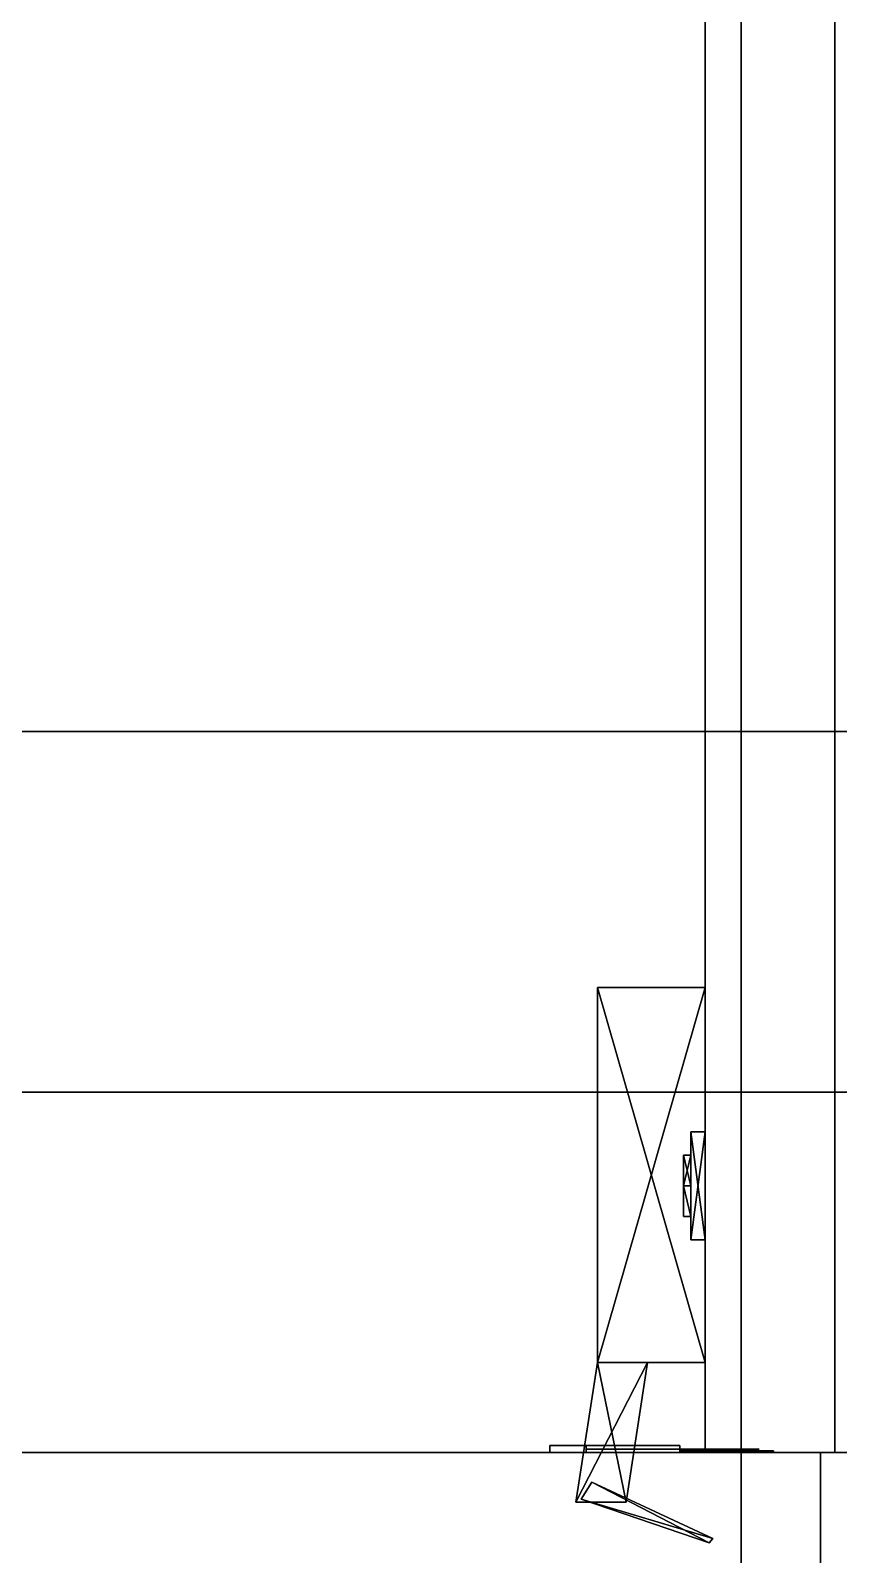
# Model space of a CAD drawing. Extents: x 0 to 5228, y -2725 to 0.
# Drawn here: x 3606 to 3718, y -514.1 to -302.8 of the extents above; entities that cross this region are included whole.
import ezdxf

# ---------------------------------------------------------------- set-up
doc = ezdxf.new("R2010")
doc.units = 0
for name, color, linetype in [('LAYER0', 7, 'CONTINUOUS'), ('LAYER1', 7, 'CONTINUOUS'), ('LAYER195', 45, 'CONTINUOUS'), ('LAYER237', 7, 'CONTINUOUS'), ('LAYER238', 7, 'CONTINUOUS'), ('LAYER241', 7, 'CONTINUOUS'), ('LAYER255', 28, 'CONTINUOUS'), ('LAYER256', 253, 'CONTINUOUS'), ('LAYER257', 28, 'CONTINUOUS'), ('LAYER258', 253, 'CONTINUOUS'), ('LAYER259', 45, 'CONTINUOUS'), ('LAYER303', 7, 'CONTINUOUS'), ('LAYER304', 7, 'CONTINUOUS'), ('LAYER307', 7, 'CONTINUOUS'), ('LAYER639', 45, 'CONTINUOUS'), ('LAYER640', 7, 'CONTINUOUS'), ('LAYER723', 16, 'CONTINUOUS'), ('LAYER753', 251, 'CONTINUOUS')]:
    doc.layers.add(name, color=color, linetype=linetype)

msp = doc.modelspace()

# ---------------------------------------------------------------- linework, layer by layer
at = {"layer": 'LAYER0', "invisible_edges": 1}
for points in [[(5227.5, 0), (0, -2725.14), (0, 0), (5227.5, 0)], [(5227.5, -2725.14, 5), (0, 0, 5), (0, -2725.14, 5), (5227.5, -2725.14, 5)], [(0, 0, 5), (5227.5, -2725.14, 5), (5227.5, 0, 5), (0, 0, 5)], [(0, -2725.14), (5227.5, 0), (5227.5, -2725.14), (0, -2725.14)]]:
    msp.add_3dface(points, dxfattribs=at)
at = {"layer": 'LAYER195', "invisible_edges": 1}
for points in [[(2372.5, -150, 1575), (4391.5, -500, 1575), (4391.5, -150, 1575), (2372.5, -150, 1575)], [(4391.5, -500, 1575), (2372.5, -150, 1575), (2372.5, -500, 1575), (4391.5, -500, 1575)], [(2372.5, -500, 1557), (4391.5, -150, 1557), (4391.5, -500, 1557), (2372.5, -500, 1557)], [(4391.5, -150, 1557), (2372.5, -500, 1557), (2372.5, -150, 1557), (4391.5, -150, 1557)], [(2372.5, -500, 1557), (4391.5, -500, 1575), (2372.5, -500, 1575), (2372.5, -500, 1557)], [(4391.5, -500, 1575), (2372.5, -500, 1557), (4391.5, -500, 1557), (4391.5, -500, 1575)]]:
    msp.add_3dface(points, dxfattribs=at)
at = {"layer": 'LAYER237', "invisible_edges": 1}
for points in [[(3063.5, -150, 1956), (3699.5, -500, 1956), (3699.5, -150, 1956), (3063.5, -150, 1956)], [(3699.5, -500, 1956), (3063.5, -150, 1956), (3063.5, -500, 1956), (3699.5, -500, 1956)], [(3063.5, -500, 1938), (3699.5, -150, 1938), (3699.5, -500, 1938), (3063.5, -500, 1938)], [(3699.5, -150, 1938), (3063.5, -500, 1938), (3063.5, -150, 1938), (3699.5, -150, 1938)], [(3699.5, -150, 1938), (3699.5, -500, 1956), (3699.5, -500, 1938), (3699.5, -150, 1938)], [(3699.5, -500, 1956), (3699.5, -150, 1938), (3699.5, -150, 1956), (3699.5, -500, 1956)], [(3063.5, -500, 1938), (3699.5, -500, 1956), (3063.5, -500, 1956), (3063.5, -500, 1938)], [(3699.5, -500, 1956), (3063.5, -500, 1938), (3699.5, -500, 1938), (3699.5, -500, 1956)]]:
    msp.add_3dface(points, dxfattribs=at)
at = {"layer": 'LAYER238', "invisible_edges": 1}
for points in [[(3699.5, -150, 1576), (3063.5, -500, 1576), (3063.5, -150, 1576), (3699.5, -150, 1576)], [(3063.5, -500, 1576), (3699.5, -150, 1576), (3699.5, -500, 1576), (3063.5, -500, 1576)], [(3699.5, -500, 1594), (3063.5, -150, 1594), (3063.5, -500, 1594), (3699.5, -500, 1594)], [(3063.5, -150, 1594), (3699.5, -500, 1594), (3699.5, -150, 1594), (3063.5, -150, 1594)], [(3699.5, -150, 1576), (3699.5, -500, 1594), (3699.5, -500, 1576), (3699.5, -150, 1576)], [(3699.5, -500, 1594), (3699.5, -150, 1576), (3699.5, -150, 1594), (3699.5, -500, 1594)], [(3699.5, -500, 1594), (3063.5, -500, 1576), (3699.5, -500, 1576), (3699.5, -500, 1594)], [(3063.5, -500, 1576), (3699.5, -500, 1594), (3063.5, -500, 1594), (3063.5, -500, 1576)]]:
    msp.add_3dface(points, dxfattribs=at)
at = {"layer": 'LAYER241', "invisible_edges": 1}
for points in [[(3699.5, -150, 1575), (3699.5, -500, 1957), (3699.5, -150, 1957), (3699.5, -150, 1575)], [(3699.5, -500, 1957), (3699.5, -150, 1575), (3699.5, -500, 1575), (3699.5, -500, 1957)], [(3699.5, -150, 1575), (3717.5, -500, 1575), (3699.5, -500, 1575), (3699.5, -150, 1575)], [(3717.5, -500, 1575), (3699.5, -150, 1575), (3717.5, -150, 1575), (3717.5, -500, 1575)], [(3717.5, -150, 1957), (3699.5, -500, 1957), (3717.5, -500, 1957), (3717.5, -150, 1957)], [(3699.5, -500, 1957), (3717.5, -150, 1957), (3699.5, -150, 1957), (3699.5, -500, 1957)], [(3717.5, -500, 1575), (3717.5, -150, 1957), (3717.5, -500, 1957), (3717.5, -500, 1575)], [(3717.5, -150, 1957), (3717.5, -500, 1575), (3717.5, -150, 1575), (3717.5, -150, 1957)], [(3717.5, -500, 1575), (3699.5, -500, 1957), (3699.5, -500, 1575), (3717.5, -500, 1575)], [(3699.5, -500, 1957), (3717.5, -500, 1575), (3717.5, -500, 1957), (3699.5, -500, 1957)]]:
    msp.add_3dface(points, dxfattribs=at)
at = {"layer": 'LAYER255'}
for points in [[(3678, -499, 1699), (3678, -500, 1699), (3678, -499, 1699)], [(3678, -499, 1657), (3696, -499, 1657), (3696, -499, 1657), (3678, -499, 1657)], [(3678, -499, 1699), (3696, -499, 1699), (3696, -499, 1699), (3678, -499, 1699)], [(3696, -499, 1657), (3696, -500, 1657), (3678, -500, 1657), (3678, -499, 1657)], [(3678, -500, 1657), (3678, -500, 1699), (3678, -499, 1699), (3678, -499, 1657)], [(3696, -499, 1699), (3696, -500, 1699), (3678, -500, 1699), (3678, -499, 1699)], [(3678, -500, 1657), (3696, -500, 1657), (3696, -500, 1699), (3678, -500, 1699)], [(3683, -499, 1669), (3683, -500, 1669), (3683, -500, 1687), (3683, -499, 1687)], [(3683, -499, 1669), (3683, -500, 1669), (3696, -500, 1669), (3696, -499, 1669)], [(3683, -499, 1687), (3683, -500, 1687), (3696, -500, 1687), (3696, -499, 1687)], [(3683, -500, 1669), (3683, -500, 1687), (3683, -500, 1669)], [(3696, -499, 1669), (3696, -500, 1669), (3696, -500, 1657), (3696, -499, 1657)], [(3696, -499, 1687), (3696, -500, 1687), (3696, -500, 1699), (3696, -499, 1699)], [(3696, -500, 1669), (3696, -500, 1657), (3696, -500, 1669)], [(3696, -500, 1687), (3696, -500, 1699), (3696, -500, 1687)]]:
    msp.add_3dface(points, dxfattribs=at)
for points, invisible_edges in [([(3678, -499, 1699), (3678, -499, 1657), (3683, -499, 1669), (3683, -499, 1687)], 10), ([(3678, -499, 1657), (3683, -499, 1669), (3696, -499, 1669), (3696, -499, 1657)], 1), ([(3678, -499, 1699), (3683, -499, 1687), (3696, -499, 1687), (3696, -499, 1699)], 1), ([(3696, -499.5, 1687), (3696, -499.5, 1669), (3683, -499.5, 1669), (3683, -499.5, 1687)], 1), ([(3700.209, -499.5, 1683.317), (3700, -499.5, 1672.5), (3696, -499.5, 1669), (3696, -499.5, 1687)], 5), ([(3696, -499.75, 1665), (3700.975, -499.75, 1665.99), (3700, -499.75, 1672.5), (3696, -499.75, 1669)], 2), ([(3700.975, -499.75, 1690.01), (3696, -499.75, 1691), (3696, -499.75, 1687), (3700, -499.75, 1683.5)], 8), ([(3707, -499.5, 1683.5), (3707, -499.5, 1672.5), (3700, -499.5, 1672.5), (3700.209, -499.5, 1683.317)], 4), ([(3700.975, -499.75, 1665.99), (3705.192, -499.75, 1668.808), (3703.5, -499.75, 1672.5), (3700, -499.75, 1672.5)], 10), ([(3705.192, -499.75, 1687.192), (3700.975, -499.75, 1690.01), (3700, -499.75, 1683.5), (3703.5, -499.75, 1683.5)], 10), ([(3705.192, -499.75, 1668.808), (3708.01, -499.75, 1673.025), (3707, -499.75, 1672.5), (3703.5, -499.75, 1672.5)], 10), ([(3708.01, -499.75, 1682.975), (3705.192, -499.75, 1687.192), (3703.5, -499.75, 1683.5), (3707, -499.75, 1683.5)], 10), ([(3708.01, -499.75, 1673.025), (3709, -499.75, 1678), (3707, -499.75, 1678), (3707, -499.75, 1672.5)], 10), ([(3709, -499.75, 1678), (3708.01, -499.75, 1682.975), (3707, -499.75, 1683.5), (3707, -499.75, 1678)], 10)]:
    msp.add_3dface(points, dxfattribs=dict(at, invisible_edges=invisible_edges))
at = {"layer": 'LAYER256'}
for points in [[(3699.5, -487.5, 1671.217), (3684.579, -487.5, 1671.217), (3699.5, -435.5, 1671.217), (3699.5, -487.5, 1671.217)], [(3699.5, -435.5, 1671.217), (3684.579, -487.5, 1671.217), (3684.579, -435.5, 1671.217), (3699.5, -435.5, 1671.217)], [(3699.5, -435.5, 1671.217), (3684.579, -435.5, 1671.217), (3699.5, -435.5, 1684.783), (3699.5, -435.5, 1671.217)], [(3699.5, -435.5, 1684.783), (3684.579, -435.5, 1671.217), (3684.579, -435.5, 1684.783), (3699.5, -435.5, 1684.783)], [(3699.5, -435.5, 1684.783), (3684.579, -435.5, 1684.783), (3699.5, -487.5, 1684.783), (3699.5, -435.5, 1684.783)], [(3699.5, -487.5, 1684.783), (3684.579, -435.5, 1684.783), (3684.579, -487.5, 1684.783), (3699.5, -487.5, 1684.783)], [(3684.579, -487.5, 1671.217), (3684.579, -487.5, 1684.783), (3684.579, -435.5, 1671.217), (3684.579, -487.5, 1671.217)], [(3684.579, -435.5, 1671.217), (3684.579, -487.5, 1684.783), (3684.579, -435.5, 1684.783), (3684.579, -435.5, 1671.217)], [(3697.51, -470.5, 1704), (3699.5, -470.5, 1704), (3699.5, -455.5, 1704), (3697.51, -470.5, 1704)], [(3697.51, -470.5, 1704), (3699.5, -455.5, 1704), (3697.51, -455.5, 1704), (3697.51, -470.5, 1704)], [(3697.51, -455.5, 1704), (3699.5, -455.5, 1704), (3699.5, -455.5, 1652), (3697.51, -455.5, 1704)], [(3697.51, -455.5, 1704), (3699.5, -455.5, 1652), (3697.51, -455.5, 1652), (3697.51, -455.5, 1704)], [(3697.51, -455.5, 1652), (3699.5, -455.5, 1652), (3699.5, -470.5, 1652), (3697.51, -455.5, 1652)], [(3697.51, -455.5, 1652), (3699.5, -470.5, 1652), (3697.51, -470.5, 1652), (3697.51, -455.5, 1652)], [(3697.51, -470.5, 1652), (3697.51, -470.5, 1704), (3697.51, -455.5, 1704), (3697.51, -470.5, 1652)], [(3697.51, -470.5, 1652), (3697.51, -455.5, 1704), (3697.51, -455.5, 1652), (3697.51, -470.5, 1652)], [(3696.516, -463, 1691.291), (3696.516, -458.7573, 1696.087), (3697.51, -463, 1691.291), (3696.516, -463, 1691.291)], [(3697.51, -463, 1691.291), (3696.516, -458.7573, 1696.087), (3697.51, -458.7573, 1696.087), (3697.51, -463, 1691.291)], [(3696.516, -458.7573, 1696.087), (3696.516, -463, 1700.883), (3697.51, -458.7573, 1696.087), (3696.516, -458.7573, 1696.087)], [(3697.51, -458.7573, 1696.087), (3696.516, -463, 1700.883), (3697.51, -463, 1700.883), (3697.51, -458.7573, 1696.087)], [(3696.516, -463, 1700.883), (3696.516, -458.7573, 1696.087), (3696.516, -467.2427, 1696.087), (3696.516, -463, 1700.883)], [(3696.516, -467.2427, 1696.087), (3696.516, -458.7573, 1696.087), (3696.516, -463, 1691.291), (3696.516, -467.2427, 1696.087)], [(3696.516, -463, 1655.117), (3696.516, -458.7573, 1659.913), (3697.51, -463, 1655.117), (3696.516, -463, 1655.117)], [(3697.51, -463, 1655.117), (3696.516, -458.7573, 1659.913), (3697.51, -458.7573, 1659.913), (3697.51, -463, 1655.117)], [(3696.516, -458.7573, 1659.913), (3696.516, -463, 1664.709), (3697.51, -458.7573, 1659.913), (3696.516, -458.7573, 1659.913)], [(3697.51, -458.7573, 1659.913), (3696.516, -463, 1664.709), (3697.51, -463, 1664.709), (3697.51, -458.7573, 1659.913)], [(3696.516, -463, 1664.709), (3696.516, -458.7573, 1659.913), (3696.516, -467.2427, 1659.913), (3696.516, -463, 1664.709)], [(3696.516, -467.2427, 1659.913), (3696.516, -458.7573, 1659.913), (3696.516, -463, 1655.117), (3696.516, -467.2427, 1659.913)], [(3697.51, -463, 1700.883), (3697.51, -458.7573, 1696.087), (3697.51, -463, 1691.291), (3697.51, -463, 1700.883)], [(3697.51, -463, 1664.709), (3697.51, -458.7573, 1659.913), (3697.51, -463, 1655.117), (3697.51, -463, 1664.709)], [(3696.516, -467.2427, 1696.087), (3696.516, -463, 1691.291), (3697.51, -467.2427, 1696.087), (3696.516, -467.2427, 1696.087)], [(3697.51, -467.2427, 1696.087), (3696.516, -463, 1691.291), (3697.51, -463, 1691.291), (3697.51, -467.2427, 1696.087)], [(3697.51, -463, 1700.883), (3696.516, -463, 1700.883), (3697.51, -467.2427, 1696.087), (3697.51, -463, 1700.883)], [(3697.51, -467.2427, 1696.087), (3696.516, -463, 1700.883), (3696.516, -467.2427, 1696.087), (3697.51, -467.2427, 1696.087)], [(3696.516, -467.2427, 1659.913), (3696.516, -463, 1655.117), (3697.51, -467.2427, 1659.913), (3696.516, -467.2427, 1659.913)], [(3697.51, -467.2427, 1659.913), (3696.516, -463, 1655.117), (3697.51, -463, 1655.117), (3697.51, -467.2427, 1659.913)], [(3697.51, -463, 1664.709), (3696.516, -463, 1664.709), (3697.51, -467.2427, 1659.913), (3697.51, -463, 1664.709)], [(3697.51, -467.2427, 1659.913), (3696.516, -463, 1664.709), (3696.516, -467.2427, 1659.913), (3697.51, -467.2427, 1659.913)], [(3697.51, -463, 1700.883), (3697.51, -463, 1691.291), (3697.51, -467.2427, 1696.087), (3697.51, -463, 1700.883)], [(3697.51, -463, 1664.709), (3697.51, -463, 1655.117), (3697.51, -467.2427, 1659.913), (3697.51, -463, 1664.709)], [(3699.5, -470.5, 1652), (3699.5, -470.5, 1704), (3697.51, -470.5, 1704), (3699.5, -470.5, 1652)], [(3699.5, -470.5, 1652), (3697.51, -470.5, 1704), (3697.51, -470.5, 1652), (3699.5, -470.5, 1652)], [(3688.558, -506.8652, 1671.217), (3681.594, -506.8652, 1671.217), (3691.542, -487.5, 1671.217), (3688.558, -506.8652, 1671.217)], [(3691.542, -487.5, 1671.217), (3681.594, -506.8652, 1671.217), (3684.579, -487.5, 1671.217), (3691.542, -487.5, 1671.217)], [(3688.558, -506.8652, 1684.783), (3684.579, -487.5, 1684.783), (3681.594, -506.8652, 1684.783), (3688.558, -506.8652, 1684.783)], [(3681.594, -506.8652, 1671.217), (3681.594, -506.8652, 1684.783), (3684.579, -487.5, 1671.217), (3681.594, -506.8652, 1671.217)], [(3684.579, -487.5, 1671.217), (3681.594, -506.8652, 1684.783), (3684.579, -487.5, 1684.783), (3684.579, -487.5, 1671.217)], [(3691.542, -487.5, 1684.783), (3684.579, -487.5, 1684.783), (3688.558, -506.8652, 1684.783), (3691.542, -487.5, 1684.783)], [(3683.808, -504.0752, 1672.348), (3700.091, -512.5, 1672.348), (3682.318, -506.4556, 1672.348), (3683.808, -504.0752, 1672.348)], [(3683.808, -504.0752, 1683.652), (3682.318, -506.4556, 1683.652), (3700.582, -511.9229, 1683.652), (3683.808, -504.0752, 1683.652)], [(3700.582, -511.9229, 1672.348), (3700.091, -512.5, 1672.348), (3683.808, -504.0752, 1672.348), (3700.582, -511.9229, 1672.348)], [(3700.582, -511.9229, 1683.652), (3682.318, -506.4556, 1683.652), (3700.091, -512.5, 1683.652), (3700.582, -511.9229, 1683.652)], [(3700.091, -512.5, 1672.348), (3700.091, -512.5, 1683.652), (3682.318, -506.4556, 1672.348), (3700.091, -512.5, 1672.348)], [(3682.318, -506.4556, 1672.348), (3700.091, -512.5, 1683.652), (3682.318, -506.4556, 1683.652), (3682.318, -506.4556, 1672.348)]]:
    msp.add_3dface(points, dxfattribs=at)
at = {"layer": 'LAYER257'}
for points in [[(3678, -499, 1875), (3678, -500, 1875), (3678, -499, 1875)], [(3678, -499, 1833), (3696, -499, 1833), (3696, -499, 1833), (3678, -499, 1833)], [(3678, -499, 1875), (3696, -499, 1875), (3696, -499, 1875), (3678, -499, 1875)], [(3696, -499, 1833), (3696, -500, 1833), (3678, -500, 1833), (3678, -499, 1833)], [(3678, -500, 1833), (3678, -500, 1875), (3678, -499, 1875), (3678, -499, 1833)], [(3696, -499, 1875), (3696, -500, 1875), (3678, -500, 1875), (3678, -499, 1875)], [(3678, -500, 1833), (3696, -500, 1833), (3696, -500, 1875), (3678, -500, 1875)], [(3683, -499, 1845), (3683, -500, 1845), (3683, -500, 1863), (3683, -499, 1863)], [(3683, -499, 1845), (3683, -500, 1845), (3696, -500, 1845), (3696, -499, 1845)], [(3683, -499, 1863), (3683, -500, 1863), (3696, -500, 1863), (3696, -499, 1863)], [(3683, -500, 1845), (3683, -500, 1863), (3683, -500, 1845)], [(3696, -499, 1845), (3696, -500, 1845), (3696, -500, 1833), (3696, -499, 1833)], [(3696, -499, 1863), (3696, -500, 1863), (3696, -500, 1875), (3696, -499, 1875)], [(3696, -500, 1845), (3696, -500, 1833), (3696, -500, 1845)], [(3696, -500, 1863), (3696, -500, 1875), (3696, -500, 1863)]]:
    msp.add_3dface(points, dxfattribs=at)
for points, invisible_edges in [([(3678, -499, 1875), (3678, -499, 1833), (3683, -499, 1845), (3683, -499, 1863)], 10), ([(3678, -499, 1833), (3683, -499, 1845), (3696, -499, 1845), (3696, -499, 1833)], 1), ([(3678, -499, 1875), (3683, -499, 1863), (3696, -499, 1863), (3696, -499, 1875)], 1), ([(3696, -499.5, 1863), (3696, -499.5, 1845), (3683, -499.5, 1845), (3683, -499.5, 1863)], 1), ([(3700.209, -499.5, 1859.317), (3700, -499.5, 1848.5), (3696, -499.5, 1845), (3696, -499.5, 1863)], 5), ([(3696, -499.75, 1841), (3700.975, -499.75, 1841.99), (3700, -499.75, 1848.5), (3696, -499.75, 1845)], 2), ([(3700.975, -499.75, 1866.01), (3696, -499.75, 1867), (3696, -499.75, 1863), (3700, -499.75, 1859.5)], 8), ([(3707, -499.5, 1859.5), (3707, -499.5, 1848.5), (3700, -499.5, 1848.5), (3700.209, -499.5, 1859.317)], 4), ([(3700.975, -499.75, 1841.99), (3705.192, -499.75, 1844.808), (3703.5, -499.75, 1848.5), (3700, -499.75, 1848.5)], 10), ([(3705.192, -499.75, 1863.192), (3700.975, -499.75, 1866.01), (3700, -499.75, 1859.5), (3703.5, -499.75, 1859.5)], 10), ([(3705.192, -499.75, 1844.808), (3708.01, -499.75, 1849.025), (3707, -499.75, 1848.5), (3703.5, -499.75, 1848.5)], 10), ([(3708.01, -499.75, 1858.975), (3705.192, -499.75, 1863.192), (3703.5, -499.75, 1859.5), (3707, -499.75, 1859.5)], 10), ([(3708.01, -499.75, 1849.025), (3709, -499.75, 1854), (3707, -499.75, 1854), (3707, -499.75, 1848.5)], 10), ([(3709, -499.75, 1854), (3708.01, -499.75, 1858.975), (3707, -499.75, 1859.5), (3707, -499.75, 1854)], 10)]:
    msp.add_3dface(points, dxfattribs=dict(at, invisible_edges=invisible_edges))
at = {"layer": 'LAYER258'}
for points in [[(3699.5, -487.5, 1847.217), (3684.579, -487.5, 1847.217), (3699.5, -435.5, 1847.217), (3699.5, -487.5, 1847.217)], [(3699.5, -435.5, 1847.217), (3684.579, -487.5, 1847.217), (3684.579, -435.5, 1847.217), (3699.5, -435.5, 1847.217)], [(3699.5, -435.5, 1847.217), (3684.579, -435.5, 1847.217), (3699.5, -435.5, 1860.783), (3699.5, -435.5, 1847.217)], [(3699.5, -435.5, 1860.783), (3684.579, -435.5, 1847.217), (3684.579, -435.5, 1860.783), (3699.5, -435.5, 1860.783)], [(3699.5, -435.5, 1860.783), (3684.579, -435.5, 1860.783), (3699.5, -487.5, 1860.783), (3699.5, -435.5, 1860.783)], [(3699.5, -487.5, 1860.783), (3684.579, -435.5, 1860.783), (3684.579, -487.5, 1860.783), (3699.5, -487.5, 1860.783)], [(3684.579, -487.5, 1847.217), (3684.579, -487.5, 1860.783), (3684.579, -435.5, 1847.217), (3684.579, -487.5, 1847.217)], [(3684.579, -435.5, 1847.217), (3684.579, -487.5, 1860.783), (3684.579, -435.5, 1860.783), (3684.579, -435.5, 1847.217)], [(3697.51, -470.5, 1880), (3699.5, -470.5, 1880), (3699.5, -455.5, 1880), (3697.51, -470.5, 1880)], [(3697.51, -470.5, 1880), (3699.5, -455.5, 1880), (3697.51, -455.5, 1880), (3697.51, -470.5, 1880)], [(3697.51, -455.5, 1880), (3699.5, -455.5, 1880), (3699.5, -455.5, 1828), (3697.51, -455.5, 1880)], [(3697.51, -455.5, 1880), (3699.5, -455.5, 1828), (3697.51, -455.5, 1828), (3697.51, -455.5, 1880)], [(3697.51, -455.5, 1828), (3699.5, -455.5, 1828), (3699.5, -470.5, 1828), (3697.51, -455.5, 1828)], [(3697.51, -455.5, 1828), (3699.5, -470.5, 1828), (3697.51, -470.5, 1828), (3697.51, -455.5, 1828)], [(3697.51, -470.5, 1828), (3697.51, -470.5, 1880), (3697.51, -455.5, 1880), (3697.51, -470.5, 1828)], [(3697.51, -470.5, 1828), (3697.51, -455.5, 1880), (3697.51, -455.5, 1828), (3697.51, -470.5, 1828)], [(3696.516, -463, 1867.291), (3696.516, -458.7573, 1872.087), (3697.51, -463, 1867.291), (3696.516, -463, 1867.291)], [(3697.51, -463, 1867.291), (3696.516, -458.7573, 1872.087), (3697.51, -458.7573, 1872.087), (3697.51, -463, 1867.291)], [(3696.516, -458.7573, 1872.087), (3696.516, -463, 1876.883), (3697.51, -458.7573, 1872.087), (3696.516, -458.7573, 1872.087)], [(3697.51, -458.7573, 1872.087), (3696.516, -463, 1876.883), (3697.51, -463, 1876.883), (3697.51, -458.7573, 1872.087)], [(3696.516, -463, 1876.883), (3696.516, -458.7573, 1872.087), (3696.516, -467.2427, 1872.087), (3696.516, -463, 1876.883)], [(3696.516, -467.2427, 1872.087), (3696.516, -458.7573, 1872.087), (3696.516, -463, 1867.291), (3696.516, -467.2427, 1872.087)], [(3696.516, -463, 1831.117), (3696.516, -458.7573, 1835.913), (3697.51, -463, 1831.117), (3696.516, -463, 1831.117)], [(3697.51, -463, 1831.117), (3696.516, -458.7573, 1835.913), (3697.51, -458.7573, 1835.913), (3697.51, -463, 1831.117)], [(3696.516, -458.7573, 1835.913), (3696.516, -463, 1840.709), (3697.51, -458.7573, 1835.913), (3696.516, -458.7573, 1835.913)], [(3697.51, -458.7573, 1835.913), (3696.516, -463, 1840.709), (3697.51, -463, 1840.709), (3697.51, -458.7573, 1835.913)], [(3696.516, -463, 1840.709), (3696.516, -458.7573, 1835.913), (3696.516, -467.2427, 1835.913), (3696.516, -463, 1840.709)], [(3696.516, -467.2427, 1835.913), (3696.516, -458.7573, 1835.913), (3696.516, -463, 1831.117), (3696.516, -467.2427, 1835.913)], [(3697.51, -463, 1876.883), (3697.51, -458.7573, 1872.087), (3697.51, -463, 1867.291), (3697.51, -463, 1876.883)], [(3697.51, -463, 1840.709), (3697.51, -458.7573, 1835.913), (3697.51, -463, 1831.117), (3697.51, -463, 1840.709)], [(3696.516, -467.2427, 1872.087), (3696.516, -463, 1867.291), (3697.51, -467.2427, 1872.087), (3696.516, -467.2427, 1872.087)], [(3697.51, -467.2427, 1872.087), (3696.516, -463, 1867.291), (3697.51, -463, 1867.291), (3697.51, -467.2427, 1872.087)], [(3697.51, -463, 1876.883), (3696.516, -463, 1876.883), (3697.51, -467.2427, 1872.087), (3697.51, -463, 1876.883)], [(3697.51, -467.2427, 1872.087), (3696.516, -463, 1876.883), (3696.516, -467.2427, 1872.087), (3697.51, -467.2427, 1872.087)], [(3696.516, -467.2427, 1835.913), (3696.516, -463, 1831.117), (3697.51, -467.2427, 1835.913), (3696.516, -467.2427, 1835.913)], [(3697.51, -467.2427, 1835.913), (3696.516, -463, 1831.117), (3697.51, -463, 1831.117), (3697.51, -467.2427, 1835.913)], [(3697.51, -463, 1840.709), (3696.516, -463, 1840.709), (3697.51, -467.2427, 1835.913), (3697.51, -463, 1840.709)], [(3697.51, -467.2427, 1835.913), (3696.516, -463, 1840.709), (3696.516, -467.2427, 1835.913), (3697.51, -467.2427, 1835.913)], [(3697.51, -463, 1876.883), (3697.51, -463, 1867.291), (3697.51, -467.2427, 1872.087), (3697.51, -463, 1876.883)], [(3697.51, -463, 1840.709), (3697.51, -463, 1831.117), (3697.51, -467.2427, 1835.913), (3697.51, -463, 1840.709)], [(3699.5, -470.5, 1828), (3699.5, -470.5, 1880), (3697.51, -470.5, 1880), (3699.5, -470.5, 1828)], [(3699.5, -470.5, 1828), (3697.51, -470.5, 1880), (3697.51, -470.5, 1828), (3699.5, -470.5, 1828)], [(3688.558, -506.8652, 1847.217), (3681.594, -506.8652, 1847.217), (3691.542, -487.5, 1847.217), (3688.558, -506.8652, 1847.217)], [(3691.542, -487.5, 1847.217), (3681.594, -506.8652, 1847.217), (3684.579, -487.5, 1847.217), (3691.542, -487.5, 1847.217)], [(3688.558, -506.8652, 1860.783), (3684.579, -487.5, 1860.783), (3681.594, -506.8652, 1860.783), (3688.558, -506.8652, 1860.783)], [(3681.594, -506.8652, 1847.217), (3681.594, -506.8652, 1860.783), (3684.579, -487.5, 1847.217), (3681.594, -506.8652, 1847.217)], [(3684.579, -487.5, 1847.217), (3681.594, -506.8652, 1860.783), (3684.579, -487.5, 1860.783), (3684.579, -487.5, 1847.217)], [(3691.542, -487.5, 1860.783), (3684.579, -487.5, 1860.783), (3688.558, -506.8652, 1860.783), (3691.542, -487.5, 1860.783)], [(3683.808, -504.0752, 1848.348), (3700.091, -512.5, 1848.348), (3682.318, -506.4556, 1848.348), (3683.808, -504.0752, 1848.348)], [(3683.808, -504.0752, 1859.652), (3682.318, -506.4556, 1859.652), (3700.582, -511.9229, 1859.652), (3683.808, -504.0752, 1859.652)], [(3700.582, -511.9229, 1848.348), (3700.091, -512.5, 1848.348), (3683.808, -504.0752, 1848.348), (3700.582, -511.9229, 1848.348)], [(3700.582, -511.9229, 1859.652), (3682.318, -506.4556, 1859.652), (3700.091, -512.5, 1859.652), (3700.582, -511.9229, 1859.652)], [(3700.091, -512.5, 1848.348), (3700.091, -512.5, 1859.652), (3682.318, -506.4556, 1848.348), (3700.091, -512.5, 1848.348)], [(3682.318, -506.4556, 1848.348), (3700.091, -512.5, 1859.652), (3682.318, -506.4556, 1859.652), (3682.318, -506.4556, 1848.348)]]:
    msp.add_3dface(points, dxfattribs=at)
at = {"layer": 'LAYER259', "invisible_edges": 1}
for points in [[(3383, -500, 1954), (3715.5, -500, 1550), (3383, -500, 1550), (3383, -500, 1954)], [(3715.5, -500, 1550), (3383, -500, 1954), (3715.5, -500, 1954), (3715.5, -500, 1550)], [(3383, -518, 1550), (3715.5, -500, 1550), (3715.5, -518, 1550), (3383, -518, 1550)], [(3715.5, -500, 1550), (3383, -518, 1550), (3383, -500, 1550), (3715.5, -500, 1550)], [(3383, -500, 1954), (3715.5, -518, 1954), (3715.5, -500, 1954), (3383, -500, 1954)], [(3715.5, -518, 1954), (3383, -500, 1954), (3383, -518, 1954), (3715.5, -518, 1954)], [(3715.5, -518, 1954), (3715.5, -500, 1550), (3715.5, -500, 1954), (3715.5, -518, 1954)], [(3715.5, -500, 1550), (3715.5, -518, 1954), (3715.5, -518, 1550), (3715.5, -500, 1550)]]:
    msp.add_3dface(points, dxfattribs=at)
at = {"layer": 'LAYER303', "invisible_edges": 1}
for points in [[(3056.5, -150, 2474), (3704.5, -730, 2474), (3704.5, -150, 2474), (3056.5, -150, 2474)], [(3704.5, -730, 2474), (3056.5, -150, 2474), (3056.5, -730, 2474), (3704.5, -730, 2474)], [(3056.5, -730, 2456), (3704.5, -150, 2456), (3704.5, -730, 2456), (3056.5, -730, 2456)], [(3704.5, -150, 2456), (3056.5, -730, 2456), (3056.5, -150, 2456), (3704.5, -150, 2456)], [(3704.5, -150, 2456), (3704.5, -730, 2474), (3704.5, -730, 2456), (3704.5, -150, 2456)], [(3704.5, -730, 2474), (3704.5, -150, 2456), (3704.5, -150, 2474), (3704.5, -730, 2474)]]:
    msp.add_3dface(points, dxfattribs=at)
at = {"layer": 'LAYER304', "invisible_edges": 1}
for points in [[(3704.5, -150, 1994), (3056.5, -730, 1994), (3056.5, -150, 1994), (3704.5, -150, 1994)], [(3056.5, -730, 1994), (3704.5, -150, 1994), (3704.5, -730, 1994), (3056.5, -730, 1994)], [(3704.5, -730, 2012), (3056.5, -150, 2012), (3056.5, -730, 2012), (3704.5, -730, 2012)], [(3056.5, -150, 2012), (3704.5, -730, 2012), (3704.5, -150, 2012), (3056.5, -150, 2012)], [(3704.5, -150, 1994), (3704.5, -730, 2012), (3704.5, -730, 1994), (3704.5, -150, 1994)], [(3704.5, -730, 2012), (3704.5, -150, 1994), (3704.5, -150, 2012), (3704.5, -730, 2012)]]:
    msp.add_3dface(points, dxfattribs=at)
at = {"layer": 'LAYER307', "invisible_edges": 1}
for points in [[(3704.5, -150, 1993), (3704.5, -730, 2475), (3704.5, -150, 2475), (3704.5, -150, 1993)], [(3704.5, -730, 2475), (3704.5, -150, 1993), (3704.5, -730, 1993), (3704.5, -730, 2475)], [(3704.5, -150, 1993), (3722.5, -730, 1993), (3704.5, -730, 1993), (3704.5, -150, 1993)], [(3722.5, -730, 1993), (3704.5, -150, 1993), (3722.5, -150, 1993), (3722.5, -730, 1993)], [(3722.5, -150, 2475), (3704.5, -730, 2475), (3722.5, -730, 2475), (3722.5, -150, 2475)], [(3704.5, -730, 2475), (3722.5, -150, 2475), (3704.5, -150, 2475), (3704.5, -730, 2475)]]:
    msp.add_3dface(points, dxfattribs=at)
at = {"layer": 'LAYER639', "invisible_edges": 1}
for points in [[(4427.5, -400, 1957), (2372.5, -500, 1957), (2372.5, -400, 1957), (4427.5, -400, 1957)], [(2372.5, -500, 1957), (4427.5, -400, 1957), (4427.5, -500, 1957), (2372.5, -500, 1957)], [(2372.5, -400, 1975), (4427.5, -400, 1957), (2372.5, -400, 1957), (2372.5, -400, 1975)], [(4427.5, -400, 1957), (2372.5, -400, 1975), (4427.5, -400, 1975), (4427.5, -400, 1957)], [(4427.5, -500, 1975), (2372.5, -400, 1975), (2372.5, -500, 1975), (4427.5, -500, 1975)], [(2372.5, -400, 1975), (4427.5, -500, 1975), (4427.5, -400, 1975), (2372.5, -400, 1975)], [(4427.5, -500, 1975), (2372.5, -500, 1957), (4427.5, -500, 1957), (4427.5, -500, 1975)], [(2372.5, -500, 1957), (4427.5, -500, 1975), (2372.5, -500, 1975), (2372.5, -500, 1957)]]:
    msp.add_3dface(points, dxfattribs=at)
at = {"layer": 'LAYER640'}
for points, invisible_edges in [([(3213.51, -300.0601, 885), (4409.5, -153.1201, 885), (3232.06, -305.5, 885), (3213.51, -300.0601, 885)], 3), ([(3232.06, -305.5, 925), (4409.5, -153.1201, 925), (3213.51, -300.0601, 925), (3232.06, -305.5, 925)], 3), ([(3232.06, -305.5, 885), (4409.5, -153.1201, 885), (4409.5, -753.1201, 885), (3232.06, -305.5, 885)], 5), ([(4409.5, -153.1201, 925), (3232.06, -305.5, 925), (4409.5, -753.1201, 925), (4409.5, -153.1201, 925)], 3), ([(3232.06, -305.5, 885), (4409.5, -753.1201, 885), (3249.29, -313.0801, 885), (3232.06, -305.5, 885)], 3), ([(4409.5, -753.1201, 925), (3232.06, -305.5, 925), (3249.29, -313.0801, 925), (4409.5, -753.1201, 925)], 5), ([(3249.29, -313.0801, 885), (4409.5, -753.1201, 885), (3264.54, -322.3101, 885), (3249.29, -313.0801, 885)], 3), ([(4409.5, -753.1201, 925), (3249.29, -313.0801, 925), (3264.54, -322.3101, 925), (4409.5, -753.1201, 925)], 5), ([(3264.54, -322.3101, 885), (4409.5, -753.1201, 885), (3277.46, -333.1899, 885), (3264.54, -322.3101, 885)], 3), ([(4409.5, -753.1201, 925), (3264.54, -322.3101, 925), (3277.46, -333.1899, 925), (4409.5, -753.1201, 925)], 5), ([(3277.46, -333.1899, 885), (4409.5, -753.1201, 885), (3288.06, -345.5, 885), (3277.46, -333.1899, 885)], 3), ([(4409.5, -753.1201, 925), (3277.46, -333.1899, 925), (3288.06, -345.5, 925), (4409.5, -753.1201, 925)], 5), ([(3288.06, -345.5, 885), (4409.5, -753.1201, 885), (3295.68, -358.75, 885), (3288.06, -345.5, 885)], 3), ([(4409.5, -753.1201, 925), (3288.06, -345.5, 925), (3295.68, -358.75, 925), (4409.5, -753.1201, 925)], 5), ([(3295.68, -358.75, 885), (4409.5, -753.1201, 885), (3300.32, -372.7202, 885), (3295.68, -358.75, 885)], 3), ([(4409.5, -753.1201, 925), (3295.68, -358.75, 925), (3300.32, -372.7202, 925), (4409.5, -753.1201, 925)], 5), ([(3300.32, -372.7202, 885), (4409.5, -753.1201, 885), (3301.98, -386.9199, 885), (3300.32, -372.7202, 885)], 3), ([(4409.5, -753.1201, 925), (3300.32, -372.7202, 925), (3301.98, -386.9199, 925), (4409.5, -753.1201, 925)], 5), ([(3301.98, -386.9199, 885), (4409.5, -753.1201, 885), (3300.32, -563.4702, 885), (3301.98, -386.9199, 885)], 3), ([(4409.5, -753.1201, 925), (3301.98, -386.9199, 925), (3300.32, -563.4702, 925), (4409.5, -753.1201, 925)], 5)]:
    msp.add_3dface(points, dxfattribs=dict(at, invisible_edges=invisible_edges))
at = {"layer": 'LAYER723', "invisible_edges": 1}
for points in [[(3989.5, -150, 5), (3391.5, -760, 5), (3391.5, -150, 5), (3989.5, -150, 5)], [(3391.5, -760, 5), (3989.5, -150, 5), (3989.5, -760, 5), (3391.5, -760, 5)], [(3989.5, -760, 850), (3391.5, -150, 850), (3391.5, -760, 850), (3989.5, -760, 850)], [(3391.5, -150, 850), (3989.5, -760, 850), (3989.5, -150, 850), (3391.5, -150, 850)]]:
    msp.add_3dface(points, dxfattribs=at)
at = {"layer": 'LAYER753', "invisible_edges": 1}
for points in [[(4409.5, -450, 1975), (2354.5, -730, 1975), (2354.5, -450, 1975), (4409.5, -450, 1975)], [(2354.5, -730, 1975), (4409.5, -450, 1975), (4409.5, -730, 1975), (2354.5, -730, 1975)], [(2354.5, -450, 1993), (4409.5, -450, 1975), (2354.5, -450, 1975), (2354.5, -450, 1993)], [(4409.5, -450, 1975), (2354.5, -450, 1993), (4409.5, -450, 1993), (4409.5, -450, 1975)], [(4409.5, -730, 1993), (2354.5, -450, 1993), (2354.5, -730, 1993), (4409.5, -730, 1993)], [(2354.5, -450, 1993), (4409.5, -730, 1993), (4409.5, -450, 1993), (2354.5, -450, 1993)]]:
    msp.add_3dface(points, dxfattribs=at)

# ---------------------------------------------------------------- meshes
at = {"layer": 'LAYER1'}
mesh = msp.add_polymesh((6, 2), dxfattribs=at)
for k, corner in enumerate([(4927.5, -150, 2523), (977.5, -150, 2523), (4927.5, -330, 2523), (4927.5, -150, 2523), (5077.5, -330, 2523), (4927.5, -330, 2523), (5077.5, -2165, 2523), (5077.5, -330, 2523), (2281.5, -2165, 2523), (5077.5, -2165, 2523), (2281.5, -2315, 2523), (5227.5, -2315, 2523)]):
    mesh.set_mesh_vertex(divmod(k, 2), corner)
at = {"layer": 'LAYER255'}
mesh = msp.add_polymesh((2, 9), dxfattribs=at)
for k, corner in enumerate([(3696, -499.75, 1665), (3700.975, -499.75, 1665.99), (3705.192, -499.75, 1668.808), (3708.01, -499.75, 1673.025), (3709, -499.75, 1678), (3708.01, -499.75, 1682.975), (3705.192, -499.75, 1687.192), (3700.975, -499.75, 1690.01), (3696, -499.75, 1691), (3696, -500, 1665), (3700.975, -500, 1665.99), (3705.192, -500, 1668.808), (3708.01, -500, 1673.025), (3709, -500, 1678), (3708.01, -500, 1682.975), (3705.192, -500, 1687.192), (3700.975, -500, 1690.01), (3696, -500, 1691)]):
    mesh.set_mesh_vertex(divmod(k, 9), corner)
at = {"layer": 'LAYER257'}
mesh = msp.add_polymesh((2, 9), dxfattribs=at)
for k, corner in enumerate([(3696, -499.75, 1841), (3700.975, -499.75, 1841.99), (3705.192, -499.75, 1844.808), (3708.01, -499.75, 1849.025), (3709, -499.75, 1854), (3708.01, -499.75, 1858.975), (3705.192, -499.75, 1863.192), (3700.975, -499.75, 1866.01), (3696, -499.75, 1867), (3696, -500, 1841), (3700.975, -500, 1841.99), (3705.192, -500, 1844.808), (3708.01, -500, 1849.025), (3709, -500, 1854), (3708.01, -500, 1858.975), (3705.192, -500, 1863.192), (3700.975, -500, 1866.01), (3696, -500, 1867)]):
    mesh.set_mesh_vertex(divmod(k, 9), corner)

doc.saveas('drawing.dxf')
